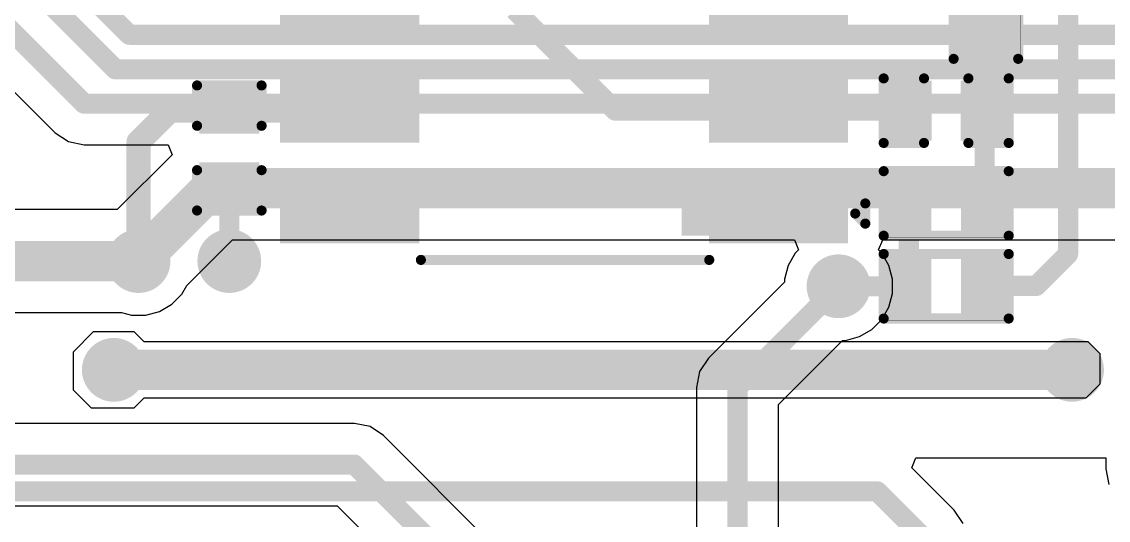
# Model space of a CAD drawing. Header units: millimetres. Extents: x -1.53 to 7.44, y -0.61 to 4.57.
# Drawn here: x 2.977 to 3.516, y 2.784 to 3.032 of the extents above; entities that cross this region are included whole.
import ezdxf

# ---------------------------------------------------------------- set-up
doc = ezdxf.new("R2010")
doc.units = ezdxf.units.MM
doc.header["$MEASUREMENT"] = 0
for name, color, linetype in [('BottomLayer', 5, 'Continuous'), ('BottomSolder', 6, 'Continuous'), ('TopLayer', 1, 'Continuous'), ('TopOverlay', 2, 'Continuous'), ('TopPaste', 8, 'Continuous'), ('TopSolder', 216, 'Continuous'), ('ViaHoleLayer', 16, 'Continuous')]:
    doc.layers.add(name, color=color, linetype=linetype)

# ---------------------------------------------------------------- blocks, each defined once
blk = doc.blocks.new('SOIC_8_0_154___3_90___W______7')
at = {"layer": 'TopLayer'}
for points in [[(-0.13681, 0.06319), (-0.13681, 0.08681), (-0.07579, 0.08681), (-0.07579, 0.06319)], [(0.07579, 0.06319), (0.07579, 0.08681), (0.13681, 0.08681), (0.13681, 0.06319)], [(-0.13681, 0.01319), (-0.13681, 0.03681), (-0.07579, 0.03681), (-0.07579, 0.01319)], [(0.07579, 0.01319), (0.07579, 0.03681), (0.13681, 0.03681), (0.13681, 0.01319)], [(-0.13681, -0.03681), (-0.13681, -0.01319), (-0.07579, -0.01319), (-0.07579, -0.03681)], [(0.07579, -0.03681), (0.07579, -0.01319), (0.13681, -0.01319), (0.13681, -0.03681)], [(-0.13681, -0.08681), (-0.13681, -0.06319), (-0.07579, -0.06319), (-0.07579, -0.08681)], [(0.07579, -0.08681), (0.07579, -0.06319), (0.13681, -0.06319), (0.13681, -0.08681)]]:
    blk.add_hatch(color=1, dxfattribs=at).paths.add_polyline_path(points)
at = {"layer": 'TopOverlay'}
blk.add_hatch(color=2, dxfattribs=at).paths.add_polyline_path([(-0.07237, 0.064), (-0.05837, 0.064), (-0.05837, 0.087), (-0.07237, 0.087)])
at = {"layer": 'TopPaste'}
for points in [[(-0.13681, 0.06319), (-0.13681, 0.08681), (-0.07579, 0.08681), (-0.07579, 0.06319)], [(0.07579, 0.06319), (0.07579, 0.08681), (0.13681, 0.08681), (0.13681, 0.06319)], [(-0.13681, 0.01319), (-0.13681, 0.03681), (-0.07579, 0.03681), (-0.07579, 0.01319)], [(0.07579, 0.01319), (0.07579, 0.03681), (0.13681, 0.03681), (0.13681, 0.01319)], [(-0.13681, -0.03681), (-0.13681, -0.01319), (-0.07579, -0.01319), (-0.07579, -0.03681)], [(0.07579, -0.03681), (0.07579, -0.01319), (0.13681, -0.01319), (0.13681, -0.03681)], [(-0.13681, -0.08681), (-0.13681, -0.06319), (-0.07579, -0.06319), (-0.07579, -0.08681)], [(0.07579, -0.08681), (0.07579, -0.06319), (0.13681, -0.06319), (0.13681, -0.08681)]]:
    blk.add_hatch(color=8, dxfattribs=at).paths.add_polyline_path(points)
at = {"layer": 'TopSolder'}
for points in [[(-0.14081, 0.05919), (-0.14081, 0.09081), (-0.07179, 0.09081), (-0.07179, 0.05919)], [(0.07179, 0.05919), (0.07179, 0.09081), (0.14081, 0.09081), (0.14081, 0.05919)], [(-0.14081, 0.00919), (-0.14081, 0.04081), (-0.07179, 0.04081), (-0.07179, 0.00919)], [(0.07179, 0.00919), (0.07179, 0.04081), (0.14081, 0.04081), (0.14081, 0.00919)], [(-0.14081, -0.04081), (-0.14081, -0.00919), (-0.07179, -0.00919), (-0.07179, -0.04081)], [(0.07179, -0.04081), (0.07179, -0.00919), (0.14081, -0.00919), (0.14081, -0.04081)], [(-0.14081, -0.09081), (-0.14081, -0.05919), (-0.07179, -0.05919), (-0.07179, -0.09081)], [(0.07179, -0.09081), (0.07179, -0.05919), (0.14081, -0.05919), (0.14081, -0.09081)]]:
    blk.add_hatch(color=216, dxfattribs=at).paths.add_polyline_path(points)
at = {"layer": 'TopOverlay', "const_width": 0.005}
for points in [[(0.071, 0.099), (-0.072, 0.099)], [(-0.14437, 0.076), (-0.14937, 0.081)], [(-0.14937, 0.081), (-0.14937, 0.071)], [(-0.14437, 0.076), (-0.14937, 0.071)], [(0.071, -0.099), (-0.072, -0.099)]]:
    blk.add_lwpolyline(points, dxfattribs=at)
at = {"layer": 'TopOverlay', "const_width": 0.0025}
for points in [[(-0.07325, 0.099, 1), (-0.07075, 0.099, 1)], [(0.06975, 0.099, 1), (0.07225, 0.099, 1)], [(-0.15062, 0.081, 1), (-0.14812, 0.081, 1)], [(-0.15062, 0.081, 1), (-0.14812, 0.081, 1)], [(-0.14562, 0.076, 1), (-0.14312, 0.076, 1)], [(-0.14562, 0.076, 1), (-0.14312, 0.076, 1)], [(-0.15062, 0.071, 1), (-0.14812, 0.071, 1)], [(-0.15062, 0.071, 1), (-0.14812, 0.071, 1)], [(-0.07325, -0.099, 1), (-0.07075, -0.099, 1)], [(0.06975, -0.099, 1), (0.07225, -0.099, 1)]]:
    blk.add_lwpolyline(points, format="xyb", close=True, dxfattribs=at)
blk = doc.blocks.new('R___0402_23')
at = {"layer": 'TopLayer'}
for points in [[(-0.0275, -0.0125), (-0.0275, 0.0125), (-0.0095, 0.0125), (-0.0095, -0.0125)], [(0.0095, -0.0125), (0.0095, 0.0125), (0.0275, 0.0125), (0.0275, -0.0125)]]:
    blk.add_hatch(color=1, dxfattribs=at).paths.add_polyline_path(points)
at = {"layer": 'TopPaste'}
for points in [[(-0.0275, -0.0125), (-0.0275, 0.0125), (-0.0095, 0.0125), (-0.0095, -0.0125)], [(0.0095, -0.0125), (0.0095, 0.0125), (0.0275, 0.0125), (0.0275, -0.0125)]]:
    blk.add_hatch(color=8, dxfattribs=at).paths.add_polyline_path(points)
at = {"layer": 'TopSolder'}
for points in [[(-0.02967, -0.01467), (-0.02967, 0.01467), (-0.00733, 0.01467), (-0.00733, -0.01467)], [(0.00733, -0.01467), (0.00733, 0.01467), (0.02967, 0.01467), (0.02967, -0.01467)]]:
    blk.add_hatch(color=216, dxfattribs=at).paths.add_polyline_path(points)
at = {"layer": 'TopOverlay'}
for points, const_width in [([(-0.031, 0.016), (0.031, 0.016)], 0.005), ([(-0.031, 0.016), (-0.031, -0.016)], 0.005), ([(0.031, 0.016), (0.031, -0.016)], 0.005), ([(-0.031, -0.016), (0.031, -0.016)], 0.005), ([(-0.032, -0.017), (0.032, -0.017)], 0.000127)]:
    blk.add_lwpolyline(points, dxfattribs=dict(at, const_width=const_width))
for points, const_width in [([(-0.03225, 0.016, 1), (-0.02975, 0.016, 1)], 0.0025), ([(-0.03225, 0.016, 1), (-0.02975, 0.016, 1)], 0.0025), ([(0.02975, 0.016, 1), (0.03225, 0.016, 1)], 0.0025), ([(0.02975, 0.016, 1), (0.03225, 0.016, 1)], 0.0025), ([(-0.03225, -0.016, 1), (-0.02975, -0.016, 1)], 0.0025), ([(-0.03225, -0.016, 1), (-0.02975, -0.016, 1)], 0.0025), ([(0.02975, -0.016, 1), (0.03225, -0.016, 1)], 0.0025), ([(0.02975, -0.016, 1), (0.03225, -0.016, 1)], 0.0025), ([(-0.03203, -0.017, 1), (-0.03197, -0.017, 1)], 0.0000635), ([(0.03197, -0.017, 1), (0.03203, -0.017, 1)], 0.0000635)]:
    blk.add_lwpolyline(points, format="xyb", close=True, dxfattribs=dict(at, const_width=const_width))
blk = doc.blocks.new('R___0402_24')
at = {"layer": 'TopLayer'}
for points in [[(-0.0275, -0.0125), (-0.0275, 0.0125), (-0.0095, 0.0125), (-0.0095, -0.0125)], [(0.0095, -0.0125), (0.0095, 0.0125), (0.0275, 0.0125), (0.0275, -0.0125)]]:
    blk.add_hatch(color=1, dxfattribs=at).paths.add_polyline_path(points)
at = {"layer": 'TopPaste'}
for points in [[(-0.0275, -0.0125), (-0.0275, 0.0125), (-0.0095, 0.0125), (-0.0095, -0.0125)], [(0.0095, -0.0125), (0.0095, 0.0125), (0.0275, 0.0125), (0.0275, -0.0125)]]:
    blk.add_hatch(color=8, dxfattribs=at).paths.add_polyline_path(points)
at = {"layer": 'TopSolder'}
for points in [[(-0.02967, -0.01467), (-0.02967, 0.01467), (-0.00733, 0.01467), (-0.00733, -0.01467)], [(0.00733, -0.01467), (0.00733, 0.01467), (0.02967, 0.01467), (0.02967, -0.01467)]]:
    blk.add_hatch(color=216, dxfattribs=at).paths.add_polyline_path(points)
at = {"layer": 'TopOverlay'}
for points, const_width in [([(-0.031, 0.016), (0.031, 0.016)], 0.005), ([(-0.031, -0.016), (-0.031, 0.016)], 0.005), ([(0.031, -0.016), (0.031, 0.016)], 0.005), ([(-0.031, -0.016), (0.031, -0.016)], 0.005), ([(-0.032, -0.017), (0.032, -0.017)], 0.000127)]:
    blk.add_lwpolyline(points, dxfattribs=dict(at, const_width=const_width))
for points, const_width in [([(-0.03225, 0.016, 1), (-0.02975, 0.016, 1)], 0.0025), ([(-0.03225, 0.016, 1), (-0.02975, 0.016, 1)], 0.0025), ([(0.02975, 0.016, 1), (0.03225, 0.016, 1)], 0.0025), ([(0.02975, 0.016, 1), (0.03225, 0.016, 1)], 0.0025), ([(-0.03225, -0.016, 1), (-0.02975, -0.016, 1)], 0.0025), ([(-0.03225, -0.016, 1), (-0.02975, -0.016, 1)], 0.0025), ([(0.02975, -0.016, 1), (0.03225, -0.016, 1)], 0.0025), ([(0.02975, -0.016, 1), (0.03225, -0.016, 1)], 0.0025), ([(-0.03203, -0.017, 1), (-0.03197, -0.017, 1)], 0.0000635), ([(0.03197, -0.017, 1), (0.03203, -0.017, 1)], 0.0000635)]:
    blk.add_lwpolyline(points, format="xyb", close=True, dxfattribs=dict(at, const_width=const_width))
blk = doc.blocks.new('R___0402_28')
at = {"layer": 'TopLayer'}
for points in [[(-0.0275, -0.0125), (-0.0275, 0.0125), (-0.0095, 0.0125), (-0.0095, -0.0125)], [(0.0095, -0.0125), (0.0095, 0.0125), (0.0275, 0.0125), (0.0275, -0.0125)]]:
    blk.add_hatch(color=1, dxfattribs=at).paths.add_polyline_path(points)
at = {"layer": 'TopPaste'}
for points in [[(-0.0275, -0.0125), (-0.0275, 0.0125), (-0.0095, 0.0125), (-0.0095, -0.0125)], [(0.0095, -0.0125), (0.0095, 0.0125), (0.0275, 0.0125), (0.0275, -0.0125)]]:
    blk.add_hatch(color=8, dxfattribs=at).paths.add_polyline_path(points)
at = {"layer": 'TopSolder'}
for points in [[(-0.02967, -0.01467), (-0.02967, 0.01467), (-0.00733, 0.01467), (-0.00733, -0.01467)], [(0.00733, -0.01467), (0.00733, 0.01467), (0.02967, 0.01467), (0.02967, -0.01467)]]:
    blk.add_hatch(color=216, dxfattribs=at).paths.add_polyline_path(points)
at = {"layer": 'TopOverlay'}
for points, const_width in [([(-0.031, 0.016), (0.031, 0.016)], 0.005), ([(-0.031, -0.016), (-0.031, 0.016)], 0.005), ([(0.031, -0.016), (0.031, 0.016)], 0.005), ([(-0.031, -0.016), (0.031, -0.016)], 0.005), ([(-0.032, -0.017), (0.032, -0.017)], 0.000127)]:
    blk.add_lwpolyline(points, dxfattribs=dict(at, const_width=const_width))
for points, const_width in [([(-0.03225, 0.016, 1), (-0.02975, 0.016, 1)], 0.0025), ([(-0.03225, 0.016, 1), (-0.02975, 0.016, 1)], 0.0025), ([(0.02975, 0.016, 1), (0.03225, 0.016, 1)], 0.0025), ([(0.02975, 0.016, 1), (0.03225, 0.016, 1)], 0.0025), ([(-0.03225, -0.016, 1), (-0.02975, -0.016, 1)], 0.0025), ([(-0.03225, -0.016, 1), (-0.02975, -0.016, 1)], 0.0025), ([(0.02975, -0.016, 1), (0.03225, -0.016, 1)], 0.0025), ([(0.02975, -0.016, 1), (0.03225, -0.016, 1)], 0.0025), ([(-0.03203, -0.017, 1), (-0.03197, -0.017, 1)], 0.0000635), ([(0.03197, -0.017, 1), (0.03203, -0.017, 1)], 0.0000635)]:
    blk.add_lwpolyline(points, format="xyb", close=True, dxfattribs=dict(at, const_width=const_width))
blk = doc.blocks.new('C___0402_49')
at = {"layer": 'TopLayer'}
for points in [[(-0.0275, -0.0125), (-0.0275, 0.0125), (-0.0095, 0.0125), (-0.0095, -0.0125)], [(0.0095, -0.0125), (0.0095, 0.0125), (0.0275, 0.0125), (0.0275, -0.0125)]]:
    blk.add_hatch(color=1, dxfattribs=at).paths.add_polyline_path(points)
at = {"layer": 'TopPaste'}
for points in [[(-0.0275, -0.0125), (-0.0275, 0.0125), (-0.0095, 0.0125), (-0.0095, -0.0125)], [(0.0095, -0.0125), (0.0095, 0.0125), (0.0275, 0.0125), (0.0275, -0.0125)]]:
    blk.add_hatch(color=8, dxfattribs=at).paths.add_polyline_path(points)
at = {"layer": 'TopSolder'}
for points in [[(-0.02986, -0.01486), (-0.02986, 0.01486), (-0.00714, 0.01486), (-0.00714, -0.01486)], [(0.00714, -0.01486), (0.00714, 0.01486), (0.02986, 0.01486), (0.02986, -0.01486)]]:
    blk.add_hatch(color=216, dxfattribs=at).paths.add_polyline_path(points)
at = {"layer": 'TopOverlay', "const_width": 0.005}
for points in [[(-0.031, 0.016), (-0.031, -0.016)], [(-0.011, 0.016), (-0.031, 0.016)], [(0.031, 0.016), (0.011, 0.016)], [(0.031, 0.016), (0.031, -0.016)], [(-0.011, -0.016), (-0.031, -0.016)], [(0.031, -0.016), (0.011, -0.016)]]:
    blk.add_lwpolyline(points, dxfattribs=at)
at = {"layer": 'TopOverlay', "const_width": 0.0025}
for points in [[(-0.03225, 0.016, 1), (-0.02975, 0.016, 1)], [(-0.03225, 0.016, 1), (-0.02975, 0.016, 1)], [(-0.01225, 0.016, 1), (-0.00975, 0.016, 1)], [(0.00975, 0.016, 1), (0.01225, 0.016, 1)], [(0.02975, 0.016, 1), (0.03225, 0.016, 1)], [(0.02975, 0.016, 1), (0.03225, 0.016, 1)], [(-0.03225, -0.016, 1), (-0.02975, -0.016, 1)], [(-0.03225, -0.016, 1), (-0.02975, -0.016, 1)], [(-0.01225, -0.016, 1), (-0.00975, -0.016, 1)], [(0.00975, -0.016, 1), (0.01225, -0.016, 1)], [(0.02975, -0.016, 1), (0.03225, -0.016, 1)], [(0.02975, -0.016, 1), (0.03225, -0.016, 1)]]:
    blk.add_lwpolyline(points, format="xyb", close=True, dxfattribs=at)
blk = doc.blocks.new('C___0402_55')
at = {"layer": 'TopLayer'}
for points in [[(-0.0275, -0.0125), (-0.0275, 0.0125), (-0.0095, 0.0125), (-0.0095, -0.0125)], [(0.0095, -0.0125), (0.0095, 0.0125), (0.0275, 0.0125), (0.0275, -0.0125)]]:
    blk.add_hatch(color=1, dxfattribs=at).paths.add_polyline_path(points)
at = {"layer": 'TopPaste'}
for points in [[(-0.0275, -0.0125), (-0.0275, 0.0125), (-0.0095, 0.0125), (-0.0095, -0.0125)], [(0.0095, -0.0125), (0.0095, 0.0125), (0.0275, 0.0125), (0.0275, -0.0125)]]:
    blk.add_hatch(color=8, dxfattribs=at).paths.add_polyline_path(points)
at = {"layer": 'TopSolder'}
for points in [[(-0.02986, -0.01486), (-0.02986, 0.01486), (-0.00714, 0.01486), (-0.00714, -0.01486)], [(0.00714, -0.01486), (0.00714, 0.01486), (0.02986, 0.01486), (0.02986, -0.01486)]]:
    blk.add_hatch(color=216, dxfattribs=at).paths.add_polyline_path(points)
at = {"layer": 'TopOverlay', "const_width": 0.005}
for points in [[(-0.031, -0.016), (-0.031, 0.016)], [(-0.011, 0.016), (-0.031, 0.016)], [(0.031, 0.016), (0.011, 0.016)], [(0.031, -0.016), (0.031, 0.016)], [(-0.011, -0.016), (-0.031, -0.016)], [(0.031, -0.016), (0.011, -0.016)]]:
    blk.add_lwpolyline(points, dxfattribs=at)
at = {"layer": 'TopOverlay', "const_width": 0.0025}
for points in [[(-0.03225, 0.016, 1), (-0.02975, 0.016, 1)], [(-0.03225, 0.016, 1), (-0.02975, 0.016, 1)], [(-0.01225, 0.016, 1), (-0.00975, 0.016, 1)], [(0.00975, 0.016, 1), (0.01225, 0.016, 1)], [(0.02975, 0.016, 1), (0.03225, 0.016, 1)], [(0.02975, 0.016, 1), (0.03225, 0.016, 1)], [(-0.03225, -0.016, 1), (-0.02975, -0.016, 1)], [(-0.03225, -0.016, 1), (-0.02975, -0.016, 1)], [(-0.01225, -0.016, 1), (-0.00975, -0.016, 1)], [(0.00975, -0.016, 1), (0.01225, -0.016, 1)], [(0.02975, -0.016, 1), (0.03225, -0.016, 1)], [(0.02975, -0.016, 1), (0.03225, -0.016, 1)]]:
    blk.add_lwpolyline(points, format="xyb", close=True, dxfattribs=at)

msp = doc.modelspace()

# ---------------------------------------------------------------- hatches: boundary and pattern name
at = {"layer": 'BottomLayer'}
h = msp.add_hatch(color=5, dxfattribs=at)
edge = h.paths.add_edge_path()
edge.add_arc((3.035, 2.91294), 0.01181, 0, 360)
h = msp.add_hatch(color=5, dxfattribs=at)
edge = h.paths.add_edge_path()
edge.add_arc((3.08, 2.91294), 0.01181, 0, 360)
h = msp.add_hatch(color=5, dxfattribs=at)
edge = h.paths.add_edge_path()
edge.add_arc((3.38211, 2.90044), 0.01181, 0, 360)
h = msp.add_hatch(color=5, dxfattribs=at)
edge = h.paths.add_edge_path()
edge.add_arc((3.02273, 2.859), 0.01181, 0, 360)
h = msp.add_hatch(color=5, dxfattribs=at)
edge = h.paths.add_edge_path()
edge.add_arc((3.49791, 2.859), 0.01181, 0, 360)
at = {"layer": 'BottomSolder'}
h = msp.add_hatch(color=6, dxfattribs=at)
edge = h.paths.add_edge_path()
edge.add_arc((3.035, 2.91294), 0.01581, 0, 360)
h = msp.add_hatch(color=6, dxfattribs=at)
edge = h.paths.add_edge_path()
edge.add_arc((3.08, 2.91294), 0.01581, 0, 360)
h = msp.add_hatch(color=6, dxfattribs=at)
edge = h.paths.add_edge_path()
edge.add_arc((3.38211, 2.90044), 0.01581, 0, 360)
h = msp.add_hatch(color=6, dxfattribs=at)
edge = h.paths.add_edge_path()
edge.add_arc((3.02273, 2.859), 0.01581, 0, 360)
h = msp.add_hatch(color=6, dxfattribs=at)
edge = h.paths.add_edge_path()
edge.add_arc((3.49791, 2.859), 0.01581, 0, 360)
at = {"layer": 'TopLayer'}
h = msp.add_hatch(color=1, dxfattribs=at)
edge = h.paths.add_edge_path()
edge.add_arc((3.035, 2.91294), 0.01181, 0, 360)
h = msp.add_hatch(color=1, dxfattribs=at)
edge = h.paths.add_edge_path()
edge.add_arc((3.08, 2.91294), 0.01181, 0, 360)
h = msp.add_hatch(color=1, dxfattribs=at)
edge = h.paths.add_edge_path()
edge.add_arc((3.38211, 2.90044), 0.01181, 0, 360)
h = msp.add_hatch(color=1, dxfattribs=at)
edge = h.paths.add_edge_path()
edge.add_arc((3.02273, 2.859), 0.01181, 0, 360)
h = msp.add_hatch(color=1, dxfattribs=at)
edge = h.paths.add_edge_path()
edge.add_arc((3.49791, 2.859), 0.01181, 0, 360)
at = {"layer": 'TopSolder'}
h = msp.add_hatch(color=216, dxfattribs=at)
edge = h.paths.add_edge_path()
edge.add_arc((3.035, 2.91294), 0.01581, 0, 360)
h = msp.add_hatch(color=216, dxfattribs=at)
edge = h.paths.add_edge_path()
edge.add_arc((3.08, 2.91294), 0.01581, 0, 360)
h = msp.add_hatch(color=216, dxfattribs=at)
edge = h.paths.add_edge_path()
edge.add_arc((3.38211, 2.90044), 0.01581, 0, 360)
h = msp.add_hatch(color=216, dxfattribs=at)
edge = h.paths.add_edge_path()
edge.add_arc((3.02273, 2.859), 0.01581, 0, 360)
h = msp.add_hatch(color=216, dxfattribs=at)
edge = h.paths.add_edge_path()
edge.add_arc((3.49791, 2.859), 0.01581, 0, 360)
at = {"layer": 'ViaHoleLayer'}
h = msp.add_hatch(color=16, dxfattribs=at)
edge = h.paths.add_edge_path()
edge.add_arc((3.035, 2.91294), 0.00591, 0, 360)
h = msp.add_hatch(color=16, dxfattribs=at)
edge = h.paths.add_edge_path()
edge.add_arc((3.08, 2.91294), 0.00591, 0, 360)
h = msp.add_hatch(color=16, dxfattribs=at)
edge = h.paths.add_edge_path()
edge.add_arc((3.38211, 2.90044), 0.00591, 0, 360)
h = msp.add_hatch(color=16, dxfattribs=at)
edge = h.paths.add_edge_path()
edge.add_arc((3.02273, 2.859), 0.00591, 0, 360)
h = msp.add_hatch(color=16, dxfattribs=at)
edge = h.paths.add_edge_path()
edge.add_arc((3.49791, 2.859), 0.00591, 0, 360)

# ---------------------------------------------------------------- linework, layer by layer
at = {"layer": 'BottomLayer'}
for p, q in [((2.61245, 3.3577), (2.99357, 2.97658)), ((2.99357, 2.97658), (3.00019, 2.97216)), ((3.00019, 2.97216), (3.00799, 2.97061)), ((3.00799, 2.97061), (3.04961, 2.97061)), ((3.04961, 2.97061), (3.05162, 2.96561)), ((3.05162, 2.96561), (3.02444, 2.93843)), ((3.02444, 2.93843), (2.95061, 2.93843)), ((3.05901, 2.9009), (3.08162, 2.92351)), ((3.08162, 2.92351), (3.36019, 2.92351)), ((3.36019, 2.92351), (3.36226, 2.91851)), ((3.40196, 2.91851), (3.40403, 2.92351)), ((3.40403, 2.92351), (3.55833, 2.92351)), ((3.36066, 2.91691), (3.35713, 2.91079)), ((3.36226, 2.91851), (3.36066, 2.91691)), ((3.40356, 2.91691), (3.40196, 2.91851)), ((3.40709, 2.91079), (3.40356, 2.91691)), ((3.35713, 2.91079), (3.3553, 2.90397)), ((3.40892, 2.90397), (3.40709, 2.91079)), ((3.05645, 2.89648), (3.05901, 2.9009)), ((3.3553, 2.90247), (3.31758, 2.86475)), ((3.3553, 2.90397), (3.3553, 2.90247)), ((3.40892, 2.89691), (3.40892, 2.90397)), ((3.05146, 2.89149), (3.05645, 2.89648)), ((3.40709, 2.89009), (3.40892, 2.89691)), ((3.03853, 2.88613), (3.04535, 2.88796)), ((3.04535, 2.88796), (3.05146, 2.89149)), ((3.40356, 2.88398), (3.40709, 2.89009)), ((2.94006, 2.88745), (3.02654, 2.88745)), ((3.02654, 2.88745), (3.03147, 2.88613)), ((3.03147, 2.88613), (3.03853, 2.88613)), ((3.39857, 2.87899), (3.40356, 2.88398)), ((3.39246, 2.87546), (3.39857, 2.87899)), ((3.35239, 2.84189), (3.38414, 2.87363)), ((3.38414, 2.87363), (3.38564, 2.87363)), ((3.38564, 2.87363), (3.39246, 2.87546)), ((3.31758, 2.86475), (3.31316, 2.85814)), ((3.31316, 2.85814), (3.31161, 2.85033)), ((3.31161, 2.85033), (3.31161, 2.32145)), ((3.35239, 2.38402), (3.35239, 2.84189)), ((3.142, 2.83239), (2.93004, 2.83239)), ((3.1498, 2.83084), (3.142, 2.83239)), ((3.15642, 2.82642), (3.1498, 2.83084)), ((3.23942, 2.74342), (3.15642, 2.82642)), ((2.92159, 2.79161), (3.13355, 2.79161)), ((3.13355, 2.79161), (3.20461, 2.72055))]:
    msp.add_line(p, q, dxfattribs=at)
for points, const_width in [([(2.63746, 3.4181), (3.03043, 3.02513)], 0.01), ([(2.63342, 3.3981), (3.02352, 3.008)], 0.01), ([(2.62089, 3.3781), (3.00799, 2.991)], 0.01), ([(3.03043, 3.02513), (5.76887, 3.02513)], 0.01), ([(3.02352, 3.008), (5.76196, 3.008)], 0.01), ([(3.00799, 2.991), (5.75492, 2.991)], 0.01), ([(3.035, 2.91294), (3.07106, 2.949)], 0.02), ([(3.07106, 2.949), (3.56889, 2.949)], 0.02), ([(2.94006, 2.91294), (3.03494, 2.91294)], 0.02), ([(3.332, 2.85033), (3.38211, 2.90044)], 0.01), ([(3.332, 2.313), (3.332, 2.85033)], 0.01), ([(2.92159, 2.812), (3.142, 2.812)], 0.01), ([(3.142, 2.812), (3.225, 2.729)], 0.01)]:
    msp.add_lwpolyline(points, dxfattribs=dict(at, const_width=const_width))
for points, const_width in [([(3.02793, 3.02513, 1), (3.03293, 3.02513, 1)], 0.005), ([(3.02793, 3.02513, 1), (3.03293, 3.02513, 1)], 0.005), ([(3.02102, 3.008, 1), (3.02602, 3.008, 1)], 0.005), ([(3.02102, 3.008, 1), (3.02602, 3.008, 1)], 0.005), ([(3.00549, 2.991, 1), (3.01049, 2.991, 1)], 0.005), ([(3.00549, 2.991, 1), (3.01049, 2.991, 1)], 0.005), ([(3.06606, 2.949, 1), (3.07606, 2.949, 1)], 0.01), ([(3.06606, 2.949, 1), (3.07606, 2.949, 1)], 0.01), ([(3.02994, 2.91294, 1), (3.03994, 2.91294, 1)], 0.01), ([(3.03, 2.91294, 1), (3.04, 2.91294, 1)], 0.01), ([(3.37961, 2.90044, 1), (3.38461, 2.90044, 1)], 0.005), ([(3.3295, 2.85033, 1), (3.3345, 2.85033, 1)], 0.005), ([(3.3295, 2.85033, 1), (3.3345, 2.85033, 1)], 0.005), ([(3.1395, 2.812, 1), (3.1445, 2.812, 1)], 0.005), ([(3.1395, 2.812, 1), (3.1445, 2.812, 1)], 0.005)]:
    msp.add_lwpolyline(points, format="xyb", close=True, dxfattribs=dict(at, const_width=const_width))
at = {"layer": 'TopLayer'}
for p, q in [((3.00266, 2.868), (3.01266, 2.878)), ((3.01266, 2.878), (3.03266, 2.878)), ((3.03266, 2.878), (3.03766, 2.873)), ((3.03766, 2.873), (3.50566, 2.873)), ((3.50566, 2.873), (3.51163, 2.86703)), ((3.00266, 2.849), (3.00266, 2.868)), ((3.51163, 2.86703), (3.51163, 2.85197)), ((3.51163, 2.85197), (3.50466, 2.845)), ((3.01166, 2.84), (3.00266, 2.849)), ((3.03766, 2.845), (3.03266, 2.84)), ((3.50466, 2.845), (3.03766, 2.845)), ((3.03266, 2.84), (3.01166, 2.84)), ((3.41841, 2.81043), (3.42048, 2.81543)), ((3.42048, 2.81543), (3.51461, 2.81543)), ((3.51461, 2.81543), (3.51461, 2.81)), ((3.43942, 2.78942), (3.41841, 2.81043)), ((3.51461, 2.81), (3.51616, 2.8022)), ((3.44384, 2.7828), (3.43942, 2.78942)), ((3.43942, 2.78942), (3.43942, 2.78942))]:
    msp.add_line(p, q, dxfattribs=at)
for points, const_width in [([(3.49596, 2.9164), (3.49596, 3.2617)], 0.01), ([(3.22148, 3.0375), (3.27148, 2.9875)], 0.01), ([(3.45459, 3.0251), (3.45518, 3.02569)], 0.01), ([(3.45459, 2.94209), (3.45459, 3.0251)], 0.01), ([(3.035, 2.972), (3.0505, 2.9875)], 0.012), ([(3.0505, 2.9875), (3.08, 2.9875)], 0.012), ([(3.08, 2.9875), (3.1354, 2.9875)], 0.012), ([(3.27148, 2.9875), (3.35277, 2.9875)], 0.01), ([(3.35277, 2.9875), (3.417, 2.9875)], 0.01), ([(3.035, 2.91294), (3.035, 2.972)], 0.012), ([(3.08, 2.91294), (3.08, 2.9505)], 0.01), ([(3.417, 2.90044), (3.417, 2.9415)], 0.01), ([(3.454, 2.9415), (3.45459, 2.94209)], 0.01), ([(3.48019, 2.90063), (3.49596, 2.9164)], 0.01), ([(3.38211, 2.90044), (3.417, 2.90044)], 0.01), ([(3.45597, 2.90044), (3.45615, 2.90063)], 0.01), ([(3.45615, 2.90063), (3.48019, 2.90063)], 0.01), ([(3.02273, 2.859), (3.49791, 2.859)], 0.02), ([(2.27342, 2.79878), (3.40122, 2.79878)], 0.01), ([(3.40122, 2.79878), (3.425, 2.775)], 0.01)]:
    msp.add_lwpolyline(points, dxfattribs=dict(at, const_width=const_width))
for points, const_width in [([(3.45209, 3.0251, 1), (3.45709, 3.0251, 1)], 0.005), ([(3.45209, 3.0251, 1), (3.45709, 3.0251, 1)], 0.005), ([(3.45268, 3.02569, 1), (3.45768, 3.02569, 1)], 0.005), ([(3.0475, 2.9875, 1), (3.0535, 2.9875, 1)], 0.006), ([(3.0475, 2.9875, 1), (3.0535, 2.9875, 1)], 0.006), ([(3.077, 2.9875, 1), (3.083, 2.9875, 1)], 0.006), ([(3.077, 2.9875, 1), (3.083, 2.9875, 1)], 0.006), ([(3.1324, 2.9875, 1), (3.1384, 2.9875, 1)], 0.006), ([(3.26898, 2.9875, 1), (3.27398, 2.9875, 1)], 0.005), ([(3.26898, 2.9875, 1), (3.27398, 2.9875, 1)], 0.005), ([(3.35027, 2.9875, 1), (3.35527, 2.9875, 1)], 0.005), ([(3.35027, 2.9875, 1), (3.35527, 2.9875, 1)], 0.005), ([(3.4145, 2.9875, 1), (3.4195, 2.9875, 1)], 0.005), ([(3.032, 2.972, 1), (3.038, 2.972, 1)], 0.006), ([(3.032, 2.972, 1), (3.038, 2.972, 1)], 0.006), ([(3.0775, 2.9505, 1), (3.0825, 2.9505, 1)], 0.005), ([(3.4145, 2.9415, 1), (3.4195, 2.9415, 1)], 0.005), ([(3.4515, 2.9415, 1), (3.4565, 2.9415, 1)], 0.005), ([(3.45209, 2.94209, 1), (3.45709, 2.94209, 1)], 0.005), ([(3.45209, 2.94209, 1), (3.45709, 2.94209, 1)], 0.005), ([(3.49346, 2.9164, 1), (3.49846, 2.9164, 1)], 0.005), ([(3.49346, 2.9164, 1), (3.49846, 2.9164, 1)], 0.005), ([(3.032, 2.91294, 1), (3.038, 2.91294, 1)], 0.006), ([(3.0775, 2.91294, 1), (3.0825, 2.91294, 1)], 0.005), ([(3.37961, 2.90044, 1), (3.38461, 2.90044, 1)], 0.005), ([(3.4145, 2.90044, 1), (3.4195, 2.90044, 1)], 0.005), ([(3.4145, 2.90044, 1), (3.4195, 2.90044, 1)], 0.005), ([(3.45347, 2.90044, 1), (3.45847, 2.90044, 1)], 0.005), ([(3.45365, 2.90063, 1), (3.45865, 2.90063, 1)], 0.005), ([(3.45365, 2.90063, 1), (3.45865, 2.90063, 1)], 0.005), ([(3.47769, 2.90063, 1), (3.48269, 2.90063, 1)], 0.005), ([(3.47769, 2.90063, 1), (3.48269, 2.90063, 1)], 0.005), ([(3.01773, 2.859, 1), (3.02773, 2.859, 1)], 0.01), ([(3.49291, 2.859, 1), (3.50291, 2.859, 1)], 0.01), ([(3.39872, 2.79878, 1), (3.40372, 2.79878, 1)], 0.005), ([(3.39872, 2.79878, 1), (3.40372, 2.79878, 1)], 0.005)]:
    msp.add_lwpolyline(points, format="xyb", close=True, dxfattribs=dict(at, const_width=const_width))
at = {"layer": 'TopSolder', "const_width": 0.02}
msp.add_lwpolyline([(3.02273, 2.859), (3.49791, 2.859)], dxfattribs=at)
at = {"layer": 'TopSolder', "const_width": 0.01}
for points in [[(3.01773, 2.859, 1), (3.02773, 2.859, 1)], [(3.49291, 2.859, 1), (3.50291, 2.859, 1)]]:
    msp.add_lwpolyline(points, format="xyb", close=True, dxfattribs=at)

# ---------------------------------------------------------------- block references
for name, p, rotation in [('SOIC_8_0_154___3_90___W______7', (3.246, 3.0125), 180), ('R___0402_23', (3.45518, 3.04419), 90), ('C___0402_55', (3.08, 2.969), 270), ('C___0402_49', (3.4355, 2.9875), 180)]:
    msp.add_blockref(name, p, dxfattribs=dict(rotation=rotation))
for name, p in [('R___0402_24', (3.4355, 2.9415)), ('R___0402_28', (3.4355, 2.90044))]:
    msp.add_blockref(name, p)

doc.saveas('drawing.dxf')
